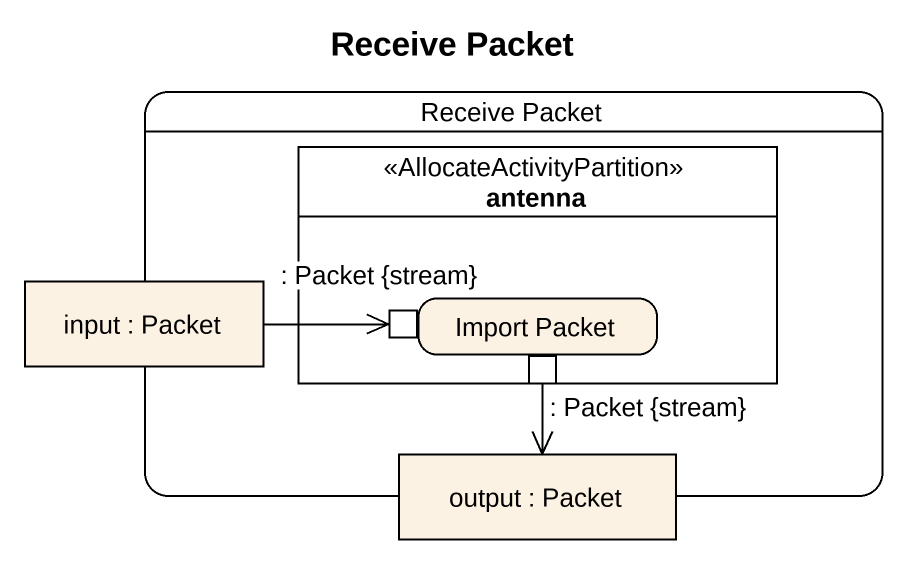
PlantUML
@startuml
title Receive Packet
hide empty description
state "Receive Packet" as Receive_Packet {
  state antenna <<AllocateActivityPartition>> {
    state "Import Packet" as Import_Packet {
      state ": Packet {stream}" as Packet_stream <<inputPin>>
      state ": Packet {stream}" as Packet_stream_2 <<outputPin>>
    }
  }
  state "input : Packet" as input <<object>>
  state "output : Packet" as output <<object>>
}
input -right-> Packet_stream
Packet_stream_2 --> output
@enduml
